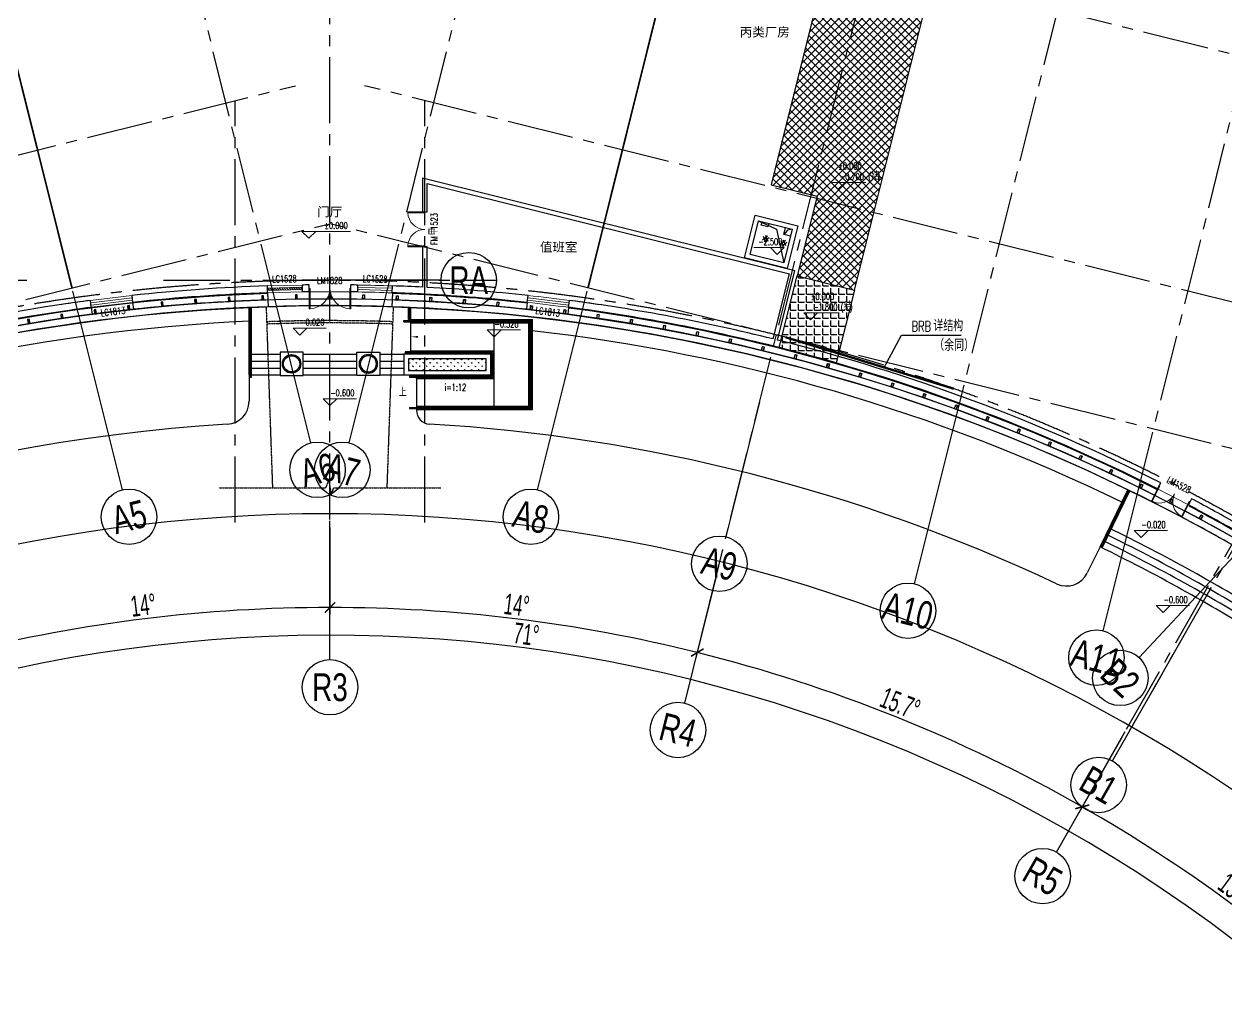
# Model space of a CAD drawing. Extents: x 138868 to 1251000, y -188972 to 132579.
# Drawn here: x 195574 to 247541, y 31586 to 73760 of the extents above; entities that cross this region are included whole.
import ezdxf
from ezdxf.enums import TextEntityAlignment as Align

# ---------------------------------------------------------------- set-up
doc = ezdxf.new("R2010")
doc.units = 0
for name, pattern in [('CENTER2', [28.575, 19.05, -3.175, 3.175, -3.175]), ('DASH', [0.35, 0.25, -0.1]), ('DASHDOT', [1, 0.5, -0.25, 0, -0.25])]:
    doc.linetypes.add(name, pattern=pattern)
doc.layers.get('0').update_dxf_attribs({"color": 8})
doc.layers.get('Defpoints').update_dxf_attribs({"color": 8})
for name, color, linetype in [('#幕墙线-平面', 8, 'Continuous'), ('#标注', 8, 'Continuous'), ('#轴线', 8, 'CENTER2'), ('A-FLOR', 8, 'Continuous'), ('A-FLOR-GRND', 8, 'Continuous'), ('A-FLOR-OVHD', 8, 'DASH'), ('A-FLOR-RAIL', 8, 'Continuous'), ('A-ROAD', 8, 'Continuous'), ('A-SEC-STEEL', 8, 'Continuous'), ('A-THERMAL', 8, 'Continuous'), ('CURTWALL', 8, 'Continuous'), ('DIM_LEAD', 8, 'Continuous'), ('DIM_SYMB', 8, 'Continuous'), ('E-EQPM-DIMS', 8, 'Continuous'), ('E-电缆排管', 8, 'Continuous'), ('EQUIP-箱柜', 8, 'Continuous'), ('PUB_HATCH', 8, 'Continuous'), ('STAIR', 8, 'Continuous'), ('WINDOW_TEXT', 8, 'Continuous'), ('建-填充', 8, 'Continuous'), ('数据中心轮廓线', 8, 'Continuous')]:
    doc.layers.add(name, color=color, linetype=linetype)
for name, color, linetype, lineweight in [('A-WALL', 8, 'Continuous', 50), ('DIM_ELEV', 8, 'Continuous', 5), ('DOOR_FIRE', 8, 'Continuous', 13), ('DOOR_FIRE_TEXT', 8, 'Continuous', 9), ('DOTE', 8, 'DASHDOT', 5), ('PUB_TEXT', 8, 'Continuous', 5), ('WALL', 8, 'Continuous', 30), ('WINDOW', 8, 'Continuous', 13), ('阻尼器布置', 8, 'Continuous', 9)]:
    doc.layers.add(name, color=color, linetype=linetype, lineweight=lineweight)
doc.styles.add('_TCH_DIM', font='SIMPLEX', dxfattribs={"bigfont": 'GBCBIG'})
doc.styles.add('_TCH_WINDOW', font='SIMPLEX', dxfattribs={"height": 3.5, "bigfont": 'GBCBIG'})
doc.styles.add('JHZX', font='jrs.shx', dxfattribs={"width": 0.6, "bigfont": 'jhz.shx'})
doc.styles.get("Standard").update_dxf_attribs({"font": 'arial.ttf'})
doc.dimstyles.new('JZBZ-300', dxfattribs={"dimscale": 300, "dimtxt": 3, "dimasz": 1.5, "dimexe": 1, "dimexo": 1, "dimgap": 0.5, "dimtad": 1, "dimdec": 0, "dimdsep": 46, "dimtxsty": 'JHZX', "dimblk1": 'ARCHTICK', "dimblk2": 'ARCHTICK', "dimsah": 1, "dimcen": 0, "dimclrd": 1, "dimclre": 1, "dimclrt": 2, "dimadec": 1, "dimazin": 2, "dimtfac": 1, "dimtdec": 0, "dimtix": 1, "dimtmove": 0, "dimatfit": 3, "dimfxl": 1, "dimtolj": 1, "dimlwd": -1, "dimlwe": -1, "dimarcsym": 1})

# ---------------------------------------------------------------- blocks, each defined once
blk = doc.blocks.new('lz-1')
at = {"layer": 'A-SEC-STEEL', "ltscale": 0.5}
for radius in [400, 350]:
    blk.add_circle((0, 0), radius, dxfattribs=at)
blk = doc.blocks.new('E-DK')
at = {"layer": 'E-EQPM-DIMS', "ltscale": 100}
blk.add_lwpolyline([(132905, 58716), (132905, 58866), (133205, 58866), (133205, 58716)], dxfattribs=at)
at = {"layer": 'E-电缆排管'}
for p, q in [((131666, 60416), (133566, 60416)), ((131666, 58516), (131666, 60416)), ((133566, 60416), (133566, 58516)), ((131866, 58716), (131866, 60216)), ((131866, 60216), (133366, 60216)), ((132518, 58875), (131866, 60216)), ((133366, 60216), (133366, 58716)), ((131949, 59479), (132117, 59257)), ((131953, 59320), (132121, 59542)), ((132028, 59539), (132197, 59318)), ((132032, 59260), (132201, 59482)), ((132737, 59479), (132906, 59257)), ((132741, 59320), (132910, 59542)), ((132817, 59539), (132985, 59318)), ((132821, 59260), (132989, 59482)), ((133366, 58716), (132518, 58875)), ((133566, 58516), (131666, 58516)), ((133366, 58716), (131866, 58716))]:
    blk.add_line(p, q, dxfattribs=at)
at = {"layer": 'EQUIP-箱柜'}
blk.add_lwpolyline([(132166, 59016), (132166, 58716), (131866, 58716), (131866, 59016)], close=True, dxfattribs=at)
blk.add_lwpolyline([(131866, 58716), (132047, 58799), (132166, 59016)], dxfattribs=at)
blk = doc.blocks.new('$DorLib2D$00000002')
for p, q in [((-0.5, 0), (-0.5, 0.4875)), ((-0.475, 0.4875), (-0.5, 0.4875)), ((-0.475, 0), (-0.475, 0.4875)), ((0.475, 0), (0.475, 0.4875)), ((0.475, 0.4875), (0.5, 0.4875)), ((0.5, 0), (0.5, 0.4875)), ((-0.5, 0), (-0.475, 0)), ((0.5, 0), (0.475, 0))]:
    blk.add_line(p, q)
for centre, start, end in [((-0.4875, 0), 0, 88.53072), ((0.4875, 0), 91.46928, 180)]:
    blk.add_arc(centre, 0.4875, start, end)
blk = doc.blocks.new('$WINLIB2D$00000039')
for points in [[(-0.5, 0.5), (-0.5, -0.5)], [(0.5, 0.5), (-0.5, 0.5)], [(0.5, -0.5), (0.5, 0.5)], [(-0.5, 0.167), (0.5, 0.167)], [(-0.452, -0.167), (-0.5, 0.084)], [(-0.384, -0.167), (-0.448, 0.167)], [(-0.316, -0.167), (-0.38, 0.167)], [(-0.248, -0.167), (-0.312, 0.167)], [(-0.18, -0.167), (-0.244, 0.167)], [(-0.112, -0.167), (-0.176, 0.167)], [(-0.044, -0.167), (-0.108, 0.167)], [(0.024, -0.167), (-0.04, 0.167)], [(0.092, -0.167), (0.028, 0.167)], [(0.16, -0.167), (0.096, 0.167)], [(0.228, -0.167), (0.164, 0.167)], [(0.296, -0.167), (0.232, 0.167)], [(0.364, -0.167), (0.3, 0.167)], [(0.432, -0.167), (0.368, 0.167)], [(0.5, -0.167), (0.436, 0.167)], [(-0.5, -0.167), (0.5, -0.167)], [(0.5, -0.5), (-0.5, -0.5)]]:
    blk.add_lwpolyline(points)
blk = doc.blocks.new('$WINLIB2D$00000001')
for points in [[(-0.5, 0.5), (-0.5, -0.5)], [(-0.5, 0.5), (0.5, 0.5)], [(0.5, -0.5), (0.5, 0.5)], [(0.5, 0.167), (-0.5, 0.167)], [(0.5, -0.167), (-0.5, -0.167)], [(-0.5, -0.5), (0.5, -0.5)]]:
    blk.add_lwpolyline(points)
blk = doc.blocks.new('A$Cd70d14ae')
at = {"layer": '建-填充'}
h = blk.add_hatch(dxfattribs=at)
h.set_pattern_fill('ANSI37', color=256, scale=150)
h.set_pattern_definition([(45, (-1181910.99, -339208.73), (-168.3798, 168.3798), []), (135, (-1181910.99, -339208.73), (-168.3798, -168.3798), [])])
h.paths.add_polyline_path([(23455, -31861), (21466, -31365), (19071, -40971), (21060, -41467), (20201, -44911), (22675, -45528), (25929, -32478), (23455, -31861), (23212, -31800)])
h = blk.add_hatch(dxfattribs=at)
h.set_pattern_fill('ANGLE', color=256, scale=100)
h.set_pattern_definition([(0, (-1181911, -339208.73), (0, 349.25), [254, -95.25]), (90, (-1181911, -339208.73), (-349.25, 2e-14), [254, -95.25])])
edge = h.paths.add_edge_path()
edge.add_line((20201, -44911), (22675, -45528))
edge.add_line((22675, -45528), (21889, -48681))
edge.add_arc((0, -124900), 79300, 73.97653, 75.81937)
edge.add_line((19427, -48016), (20201, -44911))
h = blk.add_hatch(dxfattribs=at)
h.set_pattern_fill('人工草地', color=256, scale=50)
h.set_pattern_definition([(225, (-1181881.03, -339098.83), (149.76, -149.76), [31.768892, -180.023715]), (315, (-1181881.03, -339098.83), (149.76, 149.76), [31.768892, -180.023715])])
h.paths.add_polyline_path([(3400, -49000), (6750, -49000), (6750, -48500), (3400, -48500)])
at = {"layer": 'A-FLOR'}
blk.add_lwpolyline([(23455, -31861), (21466, -31365), (19071, -40971), (21060, -41467), (20201, -44911), (22675, -45528), (25929, -32478), (23455, -31861), (23212, -31800)], close=True, dxfattribs=at)
blk.add_lwpolyline([(20201, -44911), (22675, -45528), (21889, -48681, 0.008041), (19427, -48016), (20201, -44911)], format="xyb", close=True, dxfattribs=at)
at = {"layer": 'A-FLOR-GRND', "ltscale": 5}
for points in [[(-3500, -46878, 0.090134), (-30729, -53099, -0.389733), (-41706, -49231), (-49475, -34621)], [(34237, -54704, 0.085587), (8750, -47292)]]:
    blk.add_lwpolyline(points, format="xyb", dxfattribs=at)
at = {"layer": 'A-FLOR-OVHD'}
for p, q in [((-2473, -54075), (-2747, -46248)), ((2473, -54075), (2747, -46248))]:
    blk.add_line(p, q, dxfattribs=at)
blk.add_lwpolyline([(-4799, -54075), (-170, -54075), (-56, -53760), (56, -54390), (167, -54075), (4796, -54075)], dxfattribs=at)
for radius in [78050, 77950]:
    blk.add_arc((0, -124900), radius, 88, 92, dxfattribs=at)
at = {"layer": 'A-FLOR-RAIL'}
for p, q in [((-3450, -49300), (-3450, -46276)), ((-3400, -49300), (-3400, -46273)), ((3400, -46800), (3400, -46273)), ((3450, -46800), (3450, -46276)), ((3200, -46850), (8700, -46850)), ((3200, -46900), (3200, -46850)), ((3200, -46900), (8650, -46900)), ((3400, -46800), (3450, -46800)), ((8650, -50600), (8650, -46900)), ((8700, -50650), (8700, -46850)), ((-3450, -49300), (-3400, -49300)), ((3440, -49250), (3440, -49300)), ((3440, -50600), (8650, -50600)), ((3440, -50600), (3440, -50650)), ((3440, -50650), (8700, -50650)), ((33339, -56659), (34545, -54187)), ((33384, -56680), (34590, -54209))]:
    blk.add_line(p, q, dxfattribs=at)
for points in [[(3440, -49300), (7050, -49300), (7050, -48200), (3250, -48200), (3250, -48250)], [(3440, -49250), (7000, -49250), (7000, -48250), (3250, -48250)]]:
    blk.add_lwpolyline(points, dxfattribs=at)
at = {"layer": 'A-ROAD'}
for p, q in [((-3500, -49200), (-3500, -50336)), ((3740, -50700), (3740, -50727)), ((33294, -56637), (32743, -57766))]:
    blk.add_line(p, q, dxfattribs=at)
for centre, radius, start, end in [((-4500, -50336), 1000, 273.4536, 0), ((4340, -50727), 600, 180, 266.6513), ((0, -124900), 73700, 93.45364, 152.54902), ((0, -124900), 73700, 64.76704, 86.65134), ((0, -124900), 69700, 29.1728, 150.8272), ((31845, -57328), 1000, 244.767, 334)]:
    blk.add_arc(centre, radius, start, end, dxfattribs=at)
at = {"layer": 'A-THERMAL', "ltscale": 5}
for points in [[(-2695, -45676, 0.092862), (-31190, -52024, -0.389733), (-40673, -48681), (-55406, -20973, -0.396727), (-52722, -11146)], [(8526, -46090, 0.01844), (2695, -45676)], [(35810, -54180, 0.084768), (10312, -46304, 0.084701)], [(40314, -56647, 0.011453), (37147, -54872, 0.011453)]]:
    blk.add_lwpolyline(points, format="xyb", dxfattribs=at)
at = {"layer": 'A-THERMAL'}
for radius, start, end in [(79600, 97.47447, 98.37261), (79600, 81.52968, 82.45639), (79300, 97.56822, 98.06816)]:
    blk.add_arc((0, -124900), radius, start, end, dxfattribs=at)
at = {"layer": 'A-WALL', "const_width": 75}
for points in [[(-11155, -45438), (-21900, -2340)], [(11155, -45438), (21900, -2340)]]:
    blk.add_lwpolyline(points, dxfattribs=at)
at = {"layer": 'CURTWALL'}
for p, q in [((-2696, -45646), (-2686, -45946)), ((2696, -45646), (2686, -45946)), ((-8532, -46060), (-8500, -46359)), ((8529, -46060), (8496, -46358)), ((-10319, -46274), (-10280, -46572)), ((10316, -46274), (10278, -46571))]:
    blk.add_line(p, q, dxfattribs=at)
for points in [[(-10280, -46572, 0.068581), (-31083, -52272, -0.389733), (-40912, -48808), (-55645, -21100, -0.432463), (-52033, -10475, -0.000619), (-51750, -10347), (-51491, -11385)], [(-2686, -45946, 0.018449), (-8500, -46359, 0.018449)], [(8496, -46358, 0.018439), (2686, -45946)], [(35688, -54421, 0.084767), (10278, -46571, 0.084767)], [(40177, -56879, 0.011453), (37020, -55111)]]:
    blk.add_lwpolyline(points, format="xyb", dxfattribs=at)
for radius, start, end in [(78700, 88.05142, 91.94858), (79000, 96.17636, 97.47692), (79000, 82.52468, 83.82606), (78700, 62.05397, 63.14603)]:
    blk.add_arc((0, -124900), radius, start, end, dxfattribs=at)
at = {"layer": 'DIM_ELEV'}
for p, q in [((21971, -41167), (21671, -40867)), ((21671, -40867), (23173, -40867)), ((21971, -41167), (22271, -40867)), ((-913, -43288), (-1213, -42988)), ((-1213, -42988), (887, -42988)), ((-913, -43288), (-613, -42988)), ((19641, -43692), (18325, -43692)), ((19341, -43992), (19041, -43692)), ((19341, -43992), (19641, -43692)), ((20781, -46809), (20481, -46509)), ((20481, -46509), (21982, -46509)), ((20781, -46809), (21081, -46509)), ((-1299, -47471), (-1599, -47171)), ((-1599, -47171), (-158, -47171)), ((-1299, -47471), (-999, -47171)), ((7100, -47550), (6800, -47250)), ((6800, -47250), (8241, -47250)), ((7100, -47550), (7400, -47250)), ((0, -50527), (-300, -50227)), ((-300, -50227), (1141, -50227)), ((0, -50527), (300, -50227)), ((35074, -56232), (34774, -55932)), ((34774, -55932), (36215, -55932)), ((35074, -56232), (35374, -55932)), ((36028, -59478), (35728, -59178)), ((35728, -59178), (37169, -59178)), ((36028, -59478), (36328, -59178))]:
    blk.add_line(p, q, dxfattribs=at)
at = {"layer": 'DIM_LEAD'}
for p, q in [((-17395, -45093), (-13104, -45093)), ((23956, -48871), (24705, -47474)), ((24705, -47474), (27289, -47474))]:
    blk.add_line(p, q, dxfattribs=at)
at = {"layer": 'DIM_LEAD', "const_width": 60}
blk.add_lwpolyline([(23942, -48898, 1), (23970, -48845, 1)], format="xyb", close=True, dxfattribs=at)
at = {"layer": 'DIM_SYMB'}
blk.add_lwpolyline([(3294, -49950, 0, 0, 0), (7750, -49950, 0, 0, 0), (7750, -47550, 0, 0, 0), (3500, -47550, 0, 80, 0), (3800, -47550, 0, 0, 0)], format="xyseb", dxfattribs=at)
at = {"layer": 'DOTE'}
blk.add_arc((0, -124900), 127950, 43.11527, 122.86793, dxfattribs=at)
at = {"layer": 'STAIR'}
for p, q in [((-3500, -49200), (-3500, -46278)), ((3500, -48150), (3500, -46278)), ((3500, -46800), (8750, -46800)), ((3500, -46950), (8600, -46950)), ((7100, -50550), (7100, -46950)), ((8600, -50550), (8600, -46950)), ((8750, -50700), (8750, -46800)), ((-3500, -48300), (-2160, -48300)), ((-1160, -48300), (1160, -48300)), ((2160, -48300), (3200, -48300)), ((3500, -48150), (7100, -48150)), ((3500, -48150), (3500, -48300)), ((-3500, -48600), (-2160, -48600)), ((-1160, -48600), (1160, -48600)), ((2160, -48600), (3200, -48600)), ((-3500, -48900), (-2160, -48900)), ((-3500, -49200), (-2160, -49200)), ((-1160, -48900), (1160, -48900)), ((-1160, -49200), (1160, -49200)), ((2160, -48900), (3200, -48900)), ((2160, -49200), (3200, -49200)), ((3740, -49350), (3740, -49200)), ((3740, -49350), (7100, -49350)), ((3740, -49350), (3740, -50550)), ((3740, -50550), (8600, -50550)), ((3740, -50550), (3740, -50700)), ((3740, -50700), (8750, -50700)), ((33294, -56637), (34500, -54165))]:
    blk.add_line(p, q, dxfattribs=at)
for points in [[(-2160, -49218), (-1160, -49218), (-1160, -48218), (-2160, -48218)], [(2160, -49218), (1160, -49218), (1160, -48218), (2160, -48218)], [(3200, -49200), (6950, -49200), (6950, -48300), (3200, -48300)], [(3400, -49000), (6750, -49000), (6750, -48500), (3400, -48500)]]:
    blk.add_lwpolyline(points, close=True, dxfattribs=at)
for radius in [76550, 76850, 75950, 76250]:
    blk.add_arc((0, -124900), radius, 58, 64, dxfattribs=at)
at = {"layer": 'WALL'}
for p, q in [((4000, -40666), (20104, -44681)), ((4000, -40666), (4000, -42150)), ((4200, -40922), (19862, -44826)), ((4200, -42150), (4200, -40922)), ((4000, -42150), (4200, -42150)), ((4200, -43650), (4000, -43650)), ((4000, -43650), (4000, -45401)), ((4200, -45411), (4200, -43650)), ((19354, -47689), (20104, -44681)), ((19160, -47640), (19862, -44826)), ((-2696, -45646), (-2704, -45346)), ((-1204, -45309), (-1197, -45609)), ((-899, -45605), (-902, -45305)), ((899, -45605), (902, -45305)), ((1198, -45609), (1202, -45309)), ((2695, -45646), (2706, -45346)), ((-10319, -46274), (-10355, -45976)), ((-8567, -45762), (-8532, -46060)), ((8529, -46060), (8562, -45762)), ((10316, -46274), (10355, -45976)), ((35783, -54132), (35921, -53866)), ((37253, -54555), (37115, -54822))]:
    blk.add_line(p, q, dxfattribs=at)
for radius, start, end in [(79600, 91.94654, 96.17881), (79300, 91.94858, 96.17636), (79600, 90.64946, 90.86683), (79300, 90.64946, 90.86478), (79300, 89.13453, 89.35054), (79600, 89.13453, 89.35054), (79300, 87.04009, 88.0521), (79600, 87.1196, 88.0521), (79300, 83.82551, 87.04009), (79600, 83.82551, 86.97545), (79600, 97.47447, 113.17007), (79600, 76.07198, 82.52523), (79300, 97.47692, 113.17007), (79300, 76, 82.52523), (79600, 63.17481, 75.92802), (79300, 63.17685, 76), (79600, 60.44396, 62.0951), (79300, 60.3, 62.09305)]:
    blk.add_arc((0, -124900), radius, start, end, dxfattribs=at)
at = {"layer": 'WINDOW'}
for p, q in [((2699, -45546), (1199, -45509)), ((2701, -45446), (1202, -45409)), ((10329, -46173), (8540, -45959)), ((10342, -46074), (8551, -45860))]:
    blk.add_line(p, q, dxfattribs=at)
for radius, start, end in [(79300, 89.35054, 90.65028), (79300, 88.05142, 89.13522), (79600, 88.05346, 89.13317), (79300, 82.52509, 83.82565), (79600, 82.5255, 83.82524), (79300, 62.09305, 63.17685)]:
    blk.add_arc((0, -124900), radius, start, end, dxfattribs=at)
at = {"layer": '数据中心轮廓线'}
for p, q in [((-2686, -45946), (-2676, -46246)), ((2686, -45946), (2676, -46246))]:
    blk.add_line(p, q, dxfattribs=at)
for points in [[(-2676, -46246, 0.092862), (-30965, -52548, -0.389733), (-41177, -48949), (-49602, -33103)], [(35550, -54687, 0.1091), (2676, -46246)], [(40022, -57136, 0.011435), (36882, -55377)]]:
    blk.add_lwpolyline(points, format="xyb", dxfattribs=at)
at = {"layer": '阻尼器布置', "ltscale": 0.5, "const_width": 100}
blk.add_lwpolyline([(19699, -47569), (26974, -49795)], dxfattribs=at)
at = {"layer": 'A-SEC-STEEL', "ltscale": 0.5}
blk.add_blockref('lz-1', (-1660, -48718), dxfattribs=at)
at = {"layer": 'A-SEC-STEEL', "ltscale": 0.5, "xscale": -1}
blk.add_blockref('lz-1', (1660, -48718), dxfattribs=at)
at = {"layer": 'DOOR_FIRE', "xscale": -1500, "yscale": 1500, "zscale": 200, "rotation": 90}
blk.add_blockref('$DorLib2D$00000002', (4100, -42900), dxfattribs=at)
at = {"layer": 'PUB_HATCH', "rotation": 165.9999997567502}
blk.add_blockref('E-DK', (162135, -17828), dxfattribs=at)
at = {"layer": 'WINDOW'}
ref = blk.add_blockref('$WINLIB2D$00000039', (-1950, -45477), dxfattribs=dict(at, xscale=1499.999999999999, yscale=300, zscale=1499.999999999999, rotation=181.4066818405983))
ref.add_attrib('A', 'LC1528', (-2499, -45207), dxfattribs={"layer": 'WINDOW_TEXT', "height": 297.5, "rotation": 1.4067, "style": '_TCH_WINDOW', "width": 0.705882})
ref = blk.add_blockref('$DorLib2D$00000002', (0, -45455), dxfattribs=dict(at, xscale=-1800, yscale=1800, zscale=-1800, rotation=179.9999999996525))
ref.add_attrib('A', 'LM1828', (-555, -45264), dxfattribs={"layer": 'WINDOW_TEXT', "height": 297.5, "rotation": 360, "style": '_TCH_WINDOW', "width": 0.705882})
ref = blk.add_blockref('$WINLIB2D$00000001', (-9443, -46018), dxfattribs=dict(at, xscale=1800, yscale=300.0000000000001, zscale=-1800, rotation=6.826642008047039))
ref.add_attrib('A', 'LC1813', (-9889, -46671), dxfattribs={"layer": 'WINDOW_TEXT', "height": 297.5, "rotation": 6.8266, "style": '_TCH_WINDOW', "width": 0.705882})
ref = blk.add_blockref('$DorLib2D$00000002', (36518, -54344), dxfattribs=dict(at, xscale=1500, yscale=1500, zscale=1500, rotation=152.6349511825045))
ref.add_attrib('A', 'LM1528', (36156, -53836), dxfattribs={"layer": 'WINDOW_TEXT', "height": 297.5, "rotation": 332.635, "style": '_TCH_WINDOW', "width": 0.705882})
at = {"layer": 'DIM_SYMB', "style": '_TCH_DIM', "width": 0.705882}
blk.add_text('i=1:12', height=297.5, dxfattribs=at).set_placement((4953, -49883))
at = {"layer": 'DOOR_FIRE_TEXT', "style": '_TCH_WINDOW', "width": 0.705882}
for s, p in [('1523', (4655, -42917)), ('FM', (4655, -43583))]:
    blk.add_text(s, height=297.5, rotation=90, dxfattribs=at).set_placement(p)
at = {"layer": 'DOOR_FIRE_TEXT', "style": '_TCH_WINDOW'}
blk.add_text('甲', height=338, rotation=90, dxfattribs=at).set_placement((4655, -43163))
at = {"layer": 'PUB_TEXT'}
for s, p in [('丙类厂房', (17718, -34563)), ('门厅', (-552, -42338)), ('值班室', (9077, -43861))]:
    blk.add_text(s, height=396.5, dxfattribs=at).set_placement(p)
at = {"layer": 'PUB_TEXT', "style": '_TCH_DIM', "width": 0.705882}
for s, height, p in [('%%P0.000', 297.5, (21983, -40307)), ('-0.700', 297.5, (22043, -40762)), ('(', 298, (23273, -40762)), (')', 298, (23659, -40762)), ('%%P0.000', 297.5, (-243, -42883)), ('-2.500', 297.5, (18515, -43587)), ('%%P0.000', 297.5, (20792, -45949)), ('-1.800', 297.5, (20892, -46404)), ('(', 298, (22082, -46404)), (')', 298, (22468, -46404)), ('-0.020', 297.5, (-1288, -47066)), ('-0.320', 297.5, (7111, -47145)), ('BRB', 446.2, (25142, -47317)), ('-0.600', 297.5, (11, -50122)), ('-0.020', 297.5, (35085, -55827)), ('-0.600', 297.5, (36039, -59073))]:
    blk.add_text(s, height=height, dxfattribs=at).set_placement(p)
at = {"layer": 'PUB_TEXT', "style": '_TCH_DIM'}
for s, height, p in [('结', 338, (23413, -40762)), ('结', 338, (22222, -46404)), ('详结构', 506.4, (26087, -47317)), ('（余同）', 506.4, (26123, -48157)), ('上', 338, (2980, -50125))]:
    blk.add_text(s, height=height, dxfattribs=at).set_placement(p)
at = {"layer": 'WINDOW_TEXT', "style": '_TCH_WINDOW', "width": 0.705882}
for s, rotation, p in [('LC1528', 358.5933, (1419, -45180)), ('LC1813', 353.16, (8875, -46550))]:
    blk.add_text(s, height=297.5, rotation=rotation, dxfattribs=at).set_placement(p)
blk = doc.blocks.new('*U3166')
blk.add_line((0, -20), (0, 0))
blk.add_circle((0, -24), 4)
at = {"style": 'JHZX', "width": 0.75}
blk.add_attdef('AXES', text='', height=4, dxfattribs=at).set_placement((0, -24), align=Align.MIDDLE_CENTER)
blk = doc.blocks.new('*U3167')
blk.add_line((20, 0), (0, 0))
blk.add_circle((24, 0), 4)
at = {"style": 'JHZX', "width": 0.75}
blk.add_attdef('AXES', text='', height=4, dxfattribs=at).set_placement((24, 0), align=Align.MIDDLE_CENTER)
blk = doc.blocks.new('_ARCHTICK')
at = {"color": 0, "linetype": 'ByBlock', "const_width": 0.15}
blk.add_lwpolyline([(-0.5, -0.5), (0.5, 0.5)], dxfattribs=at)
blk = doc.blocks.new('*D3274')
at = {"layer": '#标注', "ltscale": 300, "transparency": 16777216}
for p, q in [((176365, 43883), (178689, 39512)), ((255922, 33409), (252546, 29789))]:
    blk.add_line(p, q, dxfattribs=at)
blk.add_arc((208802, -17122), 64442, 47, 118, dxfattribs=at)
at = {"layer": 'Defpoints', "color": 0, "ltscale": 300, "transparency": 16777216}
for p in [(176225, 44147), (230136, 43686), (256127, 33628), (208802, -17122)]:
    blk.add_point(p, dxfattribs=at)
at = {"layer": '#标注', "ltscale": 300, "transparency": 16777216, "xscale": 450, "yscale": 450, "zscale": 450}
for p, rotation in [((178549, 39777), 207.9999999999994), ((252751, 30008), 316.9999999936651)]:
    blk.add_blockref('_ARCHTICK', p, dxfattribs=dict(at, rotation=rotation))
at = {"layer": '#标注', "ltscale": 300, "transparency": 16777216, "insert": (217292, 47363), "char_height": 900, "attachment_point": 5, "rotation": 352.5, "style": 'JHZX'}
blk.add_mtext('\\A1;71°', dxfattribs=at)
blk = doc.blocks.new('*D3275')
at = {"layer": '#标注', "ltscale": 300, "transparency": 16777216}
for p, q in [((243034, 42893), (241176, 39636)), ((255922, 33409), (253365, 30666))]:
    blk.add_line(p, q, dxfattribs=at)
blk.add_arc((208802, -17122), 65642, 47, 60.3, dxfattribs=at)
at = {"layer": 'Defpoints', "color": 0, "ltscale": 300, "transparency": 16777216}
for p in [(243183, 43154), (249725, 34202), (256127, 33628), (208802, -17122)]:
    blk.add_point(p, dxfattribs=at)
at = {"layer": '#标注', "ltscale": 300, "transparency": 16777216, "xscale": 450, "yscale": 450, "zscale": 450}
for p, rotation in [((241325, 39897), 150.2999999171136), ((253569, 30886), 316.999999993665)]:
    blk.add_blockref('_ARCHTICK', p, dxfattribs=dict(at, rotation=rotation))
at = {"layer": '#标注', "ltscale": 300, "transparency": 16777216, "insert": (248064, 36230), "char_height": 900, "attachment_point": 5, "rotation": 323.65, "style": 'JHZX'}
blk.add_mtext('\\A1;13.3°', dxfattribs=at)
blk = doc.blocks.new('*D3276')
at = {"layer": '#标注', "ltscale": 300, "transparency": 16777216}
for p, q in [((225517, 49918), (224610, 46279)), ((243034, 42893), (241176, 39636))]:
    blk.add_line(p, q, dxfattribs=at)
blk.add_arc((208802, -17122), 65642, 60.3, 76, dxfattribs=at)
at = {"layer": 'Defpoints', "color": 0, "ltscale": 300, "transparency": 16777216}
for p in [(225589, 50209), (243183, 43154), (235988, 42625), (208802, -17122)]:
    blk.add_point(p, dxfattribs=at)
at = {"layer": '#标注', "ltscale": 300, "transparency": 16777216, "xscale": 450, "yscale": 450, "zscale": 450}
for p, rotation in [((224682, 46570), 165.9999999999991), ((241325, 39897), 330.2999999171137)]:
    blk.add_blockref('_ARCHTICK', p, dxfattribs=dict(at, rotation=rotation))
at = {"layer": '#标注', "ltscale": 300, "transparency": 16777216, "insert": (233456, 44361), "char_height": 900, "attachment_point": 5, "rotation": 338.15, "style": 'JHZX'}
blk.add_mtext('\\A1;15.7°', dxfattribs=at)
blk = doc.blocks.new('*D3277')
at = {"layer": '#标注', "ltscale": 300, "transparency": 16777216}
for p, q in [((208802, 51970), (208802, 48220)), ((225517, 49918), (224610, 46279))]:
    blk.add_line(p, q, dxfattribs=at)
blk.add_arc((208802, -17122), 65642, 76, 90, dxfattribs=at)
at = {"layer": 'Defpoints', "color": 0, "ltscale": 300, "transparency": 16777216}
for p in [(208802, 52270), (225589, 50209), (219448, 47651), (208802, -17122)]:
    blk.add_point(p, dxfattribs=at)
at = {"layer": '#标注', "ltscale": 300, "transparency": 16777216, "xscale": 450, "yscale": 450, "zscale": 450}
for p, rotation in [((208802, 48520), 179.9999999999996), ((224682, 46570), 345.999999999999)]:
    blk.add_blockref('_ARCHTICK', p, dxfattribs=dict(at, rotation=rotation))
at = {"layer": '#标注', "ltscale": 300, "transparency": 16777216, "insert": (216875, 48626), "char_height": 900, "attachment_point": 5, "rotation": 353, "style": 'JHZX'}
blk.add_mtext('\\A1;14°', dxfattribs=at)
blk = doc.blocks.new('*D3278')
at = {"layer": '#标注', "ltscale": 300, "transparency": 16777216}
for p, q in [((208802, 51970), (208802, 48220)), ((192087, 49918), (192994, 46279))]:
    blk.add_line(p, q, dxfattribs=at)
blk.add_arc((208802, -17122), 65642, 90, 104, dxfattribs=at)
at = {"layer": 'Defpoints', "color": 0, "ltscale": 300, "transparency": 16777216}
for p in [(208802, 52270), (192015, 50209), (203461, 48302), (208802, -17122)]:
    blk.add_point(p, dxfattribs=at)
at = {"layer": '#标注', "ltscale": 300, "transparency": 16777216, "xscale": 450, "yscale": 450, "zscale": 450}
for p, rotation in [((208802, 48520), 359.9999999999997), ((192922, 46570), 194.0000000000007)]:
    blk.add_blockref('_ARCHTICK', p, dxfattribs=dict(at, rotation=rotation))
at = {"layer": '#标注', "ltscale": 300, "transparency": 16777216, "insert": (200729, 48626), "char_height": 900, "attachment_point": 5, "rotation": 7, "style": 'JHZX'}
blk.add_mtext('\\A1;14°', dxfattribs=at)
blk = doc.blocks.new('*D3279')
at = {"layer": '#标注', "ltscale": 300, "transparency": 16777216}
for p, q in [((192087, 49918), (192994, 46279)), ((176365, 43883), (178126, 40572))]:
    blk.add_line(p, q, dxfattribs=at)
blk.add_arc((208802, -17122), 65642, 104, 118, dxfattribs=at)
at = {"layer": 'Defpoints', "color": 0, "ltscale": 300, "transparency": 16777216}
for p in [(192015, 50209), (187793, 45067), (176225, 44147), (208802, -17122)]:
    blk.add_point(p, dxfattribs=at)
at = {"layer": '#标注', "ltscale": 300, "transparency": 16777216, "xscale": 450, "yscale": 450, "zscale": 450}
for p, rotation in [((192922, 46570), 14.00000000000072), ((177985, 40836), 207.9999999999995)]:
    blk.add_blockref('_ARCHTICK', p, dxfattribs=dict(at, rotation=rotation))
at = {"layer": '#标注', "ltscale": 300, "transparency": 16777216, "insert": (185063, 44720), "char_height": 900, "attachment_point": 5, "rotation": 21, "style": 'JHZX'}
blk.add_mtext('\\A1;14°', dxfattribs=at)
blk = doc.blocks.new('*D3280')
at = {"layer": '#标注', "ltscale": 300, "transparency": 16777216}
for p, q in [((146691, 99692), (145494, 101944)), ((299030, 79636), (300769, 81501))]:
    blk.add_line(p, q, dxfattribs=at)
blk.add_arc((208802, -17122), 134550, 47, 118, dxfattribs=at)
at = {"layer": 'Defpoints', "color": 0, "ltscale": 300, "transparency": 16777216}
for p in [(253347, 109841), (146832, 99427), (298826, 79417), (208802, -17122)]:
    blk.add_point(p, dxfattribs=at)
at = {"layer": '#标注', "ltscale": 300, "transparency": 16777216, "xscale": 450, "yscale": 450, "zscale": 450}
for p, rotation in [((145635, 101679), 207.9999999999996), ((300565, 81282), 316.9999999936651)]:
    blk.add_blockref('_ARCHTICK', p, dxfattribs=dict(at, rotation=rotation))
at = {"layer": '#标注', "ltscale": 300, "transparency": 16777216, "insert": (226443, 116872), "char_height": 900, "attachment_point": 5, "rotation": 352.5, "style": 'JHZX'}
blk.add_mtext('\\A1;71°', dxfattribs=at)
blk = doc.blocks.new('*D3281')
at = {"layer": '#标注', "ltscale": 300, "transparency": 16777216}
for p, q in [((274351, 97798), (275020, 98971)), ((299030, 79636), (299951, 80624))]:
    blk.add_line(p, q, dxfattribs=at)
blk.add_arc((208802, -17122), 133350, 47, 60.3, dxfattribs=at)
at = {"layer": 'Defpoints', "color": 0, "ltscale": 300, "transparency": 16777216}
for p in [(274203, 97538), (291936, 87143), (298826, 79417), (208802, -17122)]:
    blk.add_point(p, dxfattribs=at)
at = {"layer": '#标注', "ltscale": 300, "transparency": 16777216, "xscale": 450, "yscale": 450, "zscale": 450}
for p, rotation in [((274871, 98710), 150.2999999171138), ((299746, 80404), 316.9999999936651)]:
    blk.add_blockref('_ARCHTICK', p, dxfattribs=dict(at, rotation=rotation))
at = {"layer": '#标注', "ltscale": 300, "transparency": 16777216, "insert": (288196, 90763), "char_height": 900, "attachment_point": 5, "rotation": 323.65, "style": 'JHZX'}
blk.add_mtext('\\A1;13.3°', dxfattribs=at)
blk = doc.blocks.new('*D3282')
at = {"layer": '#标注', "ltscale": 300, "transparency": 16777216}
for p, q in [((240808, 111249), (241135, 112558)), ((274351, 97798), (275020, 98971))]:
    blk.add_line(p, q, dxfattribs=at)
blk.add_arc((208802, -17122), 133350, 60.3, 76, dxfattribs=at)
at = {"layer": 'Defpoints', "color": 0, "ltscale": 300, "transparency": 16777216}
for p in [(240736, 110957), (264031, 104254), (274203, 97538), (208802, -17122)]:
    blk.add_point(p, dxfattribs=at)
at = {"layer": '#标注', "ltscale": 300, "transparency": 16777216, "xscale": 450, "yscale": 450, "zscale": 450}
for p, rotation in [((241062, 112267), 165.9999999999991), ((274871, 98710), 330.2999999171137)]:
    blk.add_blockref('_ARCHTICK', p, dxfattribs=dict(at, rotation=rotation))
at = {"layer": '#标注', "ltscale": 300, "transparency": 16777216, "insert": (258655, 107206), "char_height": 900, "attachment_point": 5, "rotation": 338.15, "style": 'JHZX'}
blk.add_mtext('\\A1;15.7°', dxfattribs=at)
blk = doc.blocks.new('*D3283')
at = {"layer": '#标注', "ltscale": 300, "transparency": 16777216}
for p, q in [((208802, 115178), (208802, 116528)), ((240808, 111249), (241135, 112558))]:
    blk.add_line(p, q, dxfattribs=at)
blk.add_arc((208802, -17122), 133350, 76, 90, dxfattribs=at)
at = {"layer": 'Defpoints', "color": 0, "ltscale": 300, "transparency": 16777216}
for p in [(208802, 114878), (230428, 114463), (240736, 110957), (208802, -17122)]:
    blk.add_point(p, dxfattribs=at)
at = {"layer": '#标注', "ltscale": 300, "transparency": 16777216, "xscale": 450, "yscale": 450, "zscale": 450}
for p, rotation in [((208802, 116228), 179.9999999999996), ((241062, 112267), 345.999999999999)]:
    blk.add_blockref('_ARCHTICK', p, dxfattribs=dict(at, rotation=rotation))
at = {"layer": '#标注', "ltscale": 300, "transparency": 16777216, "insert": (225126, 115830), "char_height": 900, "attachment_point": 5, "rotation": 353, "style": 'JHZX'}
blk.add_mtext('\\A1;14°', dxfattribs=at)
blk = doc.blocks.new('*D3284')
at = {"layer": '#标注', "ltscale": 300, "transparency": 16777216}
for p, q in [((208802, 115178), (208802, 116528)), ((176796, 111249), (176469, 112558))]:
    blk.add_line(p, q, dxfattribs=at)
blk.add_arc((208802, -17122), 133350, 90, 104, dxfattribs=at)
at = {"layer": 'Defpoints', "color": 0, "ltscale": 300, "transparency": 16777216}
for p in [(197953, 115786), (208802, 114878), (176868, 110957), (208802, -17122)]:
    blk.add_point(p, dxfattribs=at)
at = {"layer": '#标注', "ltscale": 300, "transparency": 16777216, "xscale": 450, "yscale": 450, "zscale": 450}
for p, rotation in [((208802, 116228), 359.9999999999997), ((176542, 112267), 194.0000000000007)]:
    blk.add_blockref('_ARCHTICK', p, dxfattribs=dict(at, rotation=rotation))
at = {"layer": '#标注', "ltscale": 300, "transparency": 16777216, "insert": (192478, 115830), "char_height": 900, "attachment_point": 5, "rotation": 7, "style": 'JHZX'}
blk.add_mtext('\\A1;14°', dxfattribs=at)
blk = doc.blocks.new('*D3285')
at = {"layer": '#标注', "ltscale": 300, "transparency": 16777216}
for p, q in [((176796, 111249), (176469, 112558)), ((146691, 99692), (146057, 100884))]:
    blk.add_line(p, q, dxfattribs=at)
blk.add_arc((208802, -17122), 133350, 104, 118, dxfattribs=at)
at = {"layer": 'Defpoints', "color": 0, "ltscale": 300, "transparency": 16777216}
for p in [(176868, 110957), (166122, 109214), (146832, 99427), (208802, -17122)]:
    blk.add_point(p, dxfattribs=at)
at = {"layer": '#标注', "ltscale": 300, "transparency": 16777216, "xscale": 450, "yscale": 450, "zscale": 450}
for p, rotation in [((176542, 112267), 14.00000000000064), ((146198, 100619), 207.9999999999995)]:
    blk.add_blockref('_ARCHTICK', p, dxfattribs=dict(at, rotation=rotation))
at = {"layer": '#标注', "ltscale": 300, "transparency": 16777216, "insert": (160799, 107932), "char_height": 900, "attachment_point": 5, "rotation": 21, "style": 'JHZX'}
blk.add_mtext('\\A1;14°', dxfattribs=at)
blk = doc.blocks.new('LZ')
at = {"layer": '#幕墙线-平面', "ltscale": 250}
for points in [[(-33, 0, -0.414214), (-40, 7), (-40, 172, -0.414214), (-33, 180), (32, 180, -0.414214), (40, 172), (40, 7, -0.414214), (32, 0)], [(-33, 6, -0.414214), (-34, 7), (-34, 172, -0.414214), (-33, 174), (32, 174, -0.414214), (34, 172), (34, 7, -0.414214), (32, 6)]]:
    blk.add_lwpolyline(points, format="xyb", close=True, dxfattribs=at)

msp = doc.modelspace()

# ---------------------------------------------------------------- linework, layer by layer
at = {"layer": '#幕墙线-平面', "ltscale": 500}
msp.add_lwpolyline([(156928.4, 97704.9, 0.0006187), (156644.4, 97576.2, 0.4324632), (152892.4, 86538), (167625.3, 58829.5, 0.3897333), (177836.5, 55230.5, -0.2739153), (257366.8, 44807, 0.3894), (268154.3, 45646.2), (289558.2, 68599.1, 0.4327153), (288785.7, 80236.5, 0.0656468), (260815, 97641.9, 0.0656468)], format="xyb", dxfattribs=at)
at = {"layer": '#幕墙线-平面'}
msp.add_lwpolyline([(157051.9, 97431.5, 0.0006187), (156768.6, 97303.1, 0.4324632), (153157.3, 86678.9), (167890.2, 58970.3, 0.3897333), (177718.5, 55506.3, -0.2739153), (257551.9, 45043.1, 0.3894), (267934.9, 45850.8), (289338.8, 68803.7, 0.4327153), (288595.3, 80004.7)], format="xyb", dxfattribs=at)
at = {"layer": '#轴线', "ltscale": 150}
for p, q in [((208802, 52322.3), (208802, 114878.4)), ((206523.4, 61461.4), (194620.8, 109200)), ((211080.6, 61461.4), (222983.2, 109200)), ((198372.9, 59429.3), (186470.3, 107167.8)), ((219231.1, 59429.3), (231133.7, 107167.8)), ((225103, 48258), (239284.1, 105135.7)), ((235532.1, 55365), (247434.6, 103103.5)), ((243682.6, 53332.8), (255585.1, 101071.4)), ((243245.4, 43264.1), (274202.5, 97537.8)), ((243375.7, 43189.9), (274332.8, 97463.4)), ((263388.1, 68568.2), (212805.8, 81179.8)), ((156731.9, 58477.1), (207314.2, 71088.7)), ((260872.1, 58477.1), (210289.8, 71088.7)), ((204702, 52193.6), (204702, 70437.4)), ((212902, 52193.6), (212902, 70437.4)), ((158219.7, 52509.8), (208802, 65121.4)), ((259384.3, 52509.8), (208802, 65121.4)), ((201607.4, 62678.4), (215996.6, 62678.4))]:
    msp.add_line(p, q, dxfattribs=at)
for radius, start, end in [(124900, 45.623668, 118.956278), (79800, 44.845516, 120)]:
    msp.add_arc((208802, -17121.6), radius, start, end, dxfattribs=at)

# ---------------------------------------------------------------- block references
at = {"layer": '#幕墙线-平面', "ltscale": 300}
for name, p in [('A$Cd70d14ae', (208802, 107778.4)), ('LZ', (208802, 61878.4))]:
    msp.add_blockref(name, p, dxfattribs=at)
at = {"layer": '#幕墙线-平面', "ltscale": 300, "xscale": -1}
for p, rotation in [((202998.4, 61664.9), 4.212735064350765), ((204447.5, 61758.3), 3.159549803154995), ((205898.1, 61825), 2.106364541959227), ((207349.7, 61865.1), 1.053179280763459), ((198664.8, 61225.3), 7.372290847938149), ((200106.5, 61398.4), 6.319105586742458), ((201551.2, 61545), 5.265920325546611), ((195792, 60799.8), 9.478661370329844), ((197226.4, 61025.7), 8.425476109133916)]:
    msp.add_blockref('LZ', p, dxfattribs=dict(at, rotation=rotation))
msp.add_blockref('LZ', (208802, 61878.4), dxfattribs=at)
at = {"layer": '#幕墙线-平面', "ltscale": 300}
for p, rotation in [((210254.3, 61865.1), 358.9468207192365), ((211705.9, 61825), 357.8936354580408), ((213156.5, 61758.3), 356.840450196845), ((214605.6, 61664.9), 355.7872649356492), ((216052.7, 61545), 354.7340796744534), ((217497.4, 61398.4), 353.6808944132575), ((218939.2, 61225.3), 352.6277091520618), ((220377.5, 61025.7), 351.5745238908661), ((221812, 60799.8), 350.5213386296702), ((223242, 60547.5), 349.4681533684744), ((224667.2, 60268.9), 348.4149681072787), ((226087, 59964.3), 347.3617828460828), ((227500.9, 59633.5), 346.308597584887), ((228908.6, 59276.9), 345.2554123236912), ((230309.4, 58894.4), 344.2022270624955), ((231703, 58486.2), 343.1490418012996), ((233088.8, 58052.5), 342.0958565401038), ((234466.5, 57593.4), 341.042671278908), ((235835.4, 57109.1), 339.9894860177122), ((237195.3, 56599.6), 338.9363007565163), ((238545.5, 56065.3), 337.8831154953207), ((239883.4, 55507.2), 337.8831154953207)]:
    msp.add_blockref('LZ', p, dxfattribs=dict(at, rotation=rotation))
at = {"layer": '#幕墙线-平面'}
for p, rotation in [((241213, 54923.7), 335.778300338876), ((242531.6, 54315.9), 334.7252152814436), ((243838.8, 53683.9), 333.6721302240111), ((245134.2, 53028), 332.6190451665788), ((246417.4, 52348.4), 331.5659601091464)]:
    msp.add_blockref('LZ', p, dxfattribs=dict(at, rotation=rotation))
at = {"layer": '#标注', "xscale": 300, "yscale": 300}
msp.add_blockref('*U3167', (207602, 62678.4), dxfattribs=at).add_auto_attribs({'AXES': 'RA'})
at = {"layer": '#标注'}
for p, xscale, yscale, zscale, rotation, values in [((206523.4, 61461.4), 300, 300, 300, 13.99999999999981, {'AXES': 'A6'}), ((211080.6, 61461.4), 300, 300, 300, 346.0000000000009, {'AXES': 'A7'}), ((198372.9, 59429.3), 300, 300, 300, 13.99999999999981, {'AXES': 'A5'}), ((219231.1, 59429.3), 300, 300, 300, 346.0000000000009, {'AXES': 'A8'}), ((227381.6, 57397.1), 300, 300, 300, 346.0000000000009, {'AXES': 'A9'}), ((235532.1, 55365), 300, 300, 300, 346.0000000000009, {'AXES': 'A10'}), ((243682.6, 53332.8), 300, 300, 300, 346.0000000000009, {'AXES': 'A11'}), ((247881.6, 50739.3), 300.0000000000001, 300.0000000000001, 300.0000000000001, 316.9999999928823, {'AXES': 'B2'}), ((225589.3, 50208.7), 300, 300, 300, 346.0000000000009, {'AXES': 'R4'}), ((245605.3, 47098.7), 300.0000000000001, 300.0000000000001, 300.0000000000001, 330.299999916928, {'AXES': 'B1'}), ((243182.6, 43154.1), 300.0000000000001, 300.0000000000001, 300.0000000000001, 330.299999916928, {'AXES': 'R5'})]:
    msp.add_blockref('*U3166', p, dxfattribs=dict(at, xscale=xscale, yscale=yscale, zscale=zscale, rotation=rotation)).add_auto_attribs(values)
at = {"layer": '#标注', "xscale": 300, "yscale": 300, "zscale": 300}
msp.add_blockref('*U3166', (208802, 52269.9), dxfattribs=at).add_auto_attribs({'AXES': 'R3'})

# ---------------------------------------------------------------- dimensions: what is measured, and where the dimension line sits
at = {"layer": '#标注', "ltscale": 300}
for base, p1, p2, picture, middle in [((253346.6, 109840.9), (298825.8, 79417.1), (146831.7, 99427.5), '*D3280', (226442.6, 116872.2)), ((197952.8, 115786.3), (208802, 114878.4), (176868.3, 110957.4), '*D3284', (192477.6, 115830)), ((230428.4, 114463.1), (240735.7, 110957.4), (208802, 114878.4), '*D3283', (225126.4, 115830)), ((166121.7, 109213.7), (176868.3, 110957.4), (146831.7, 99427.5), '*D3285', (160798.6, 107931.5)), ((264030.7, 104253.9), (274202.5, 97537.8), (240735.7, 110957.4), '*D3282', (258655.2, 107205.6)), ((291935.7, 87142.5), (298825.8, 79417.1), (274202.5, 97537.8), '*D3281', (288196.3, 90763.3)), ((230136.2, 43686), (256126.9, 33628.1), (176224.6, 44147.5), '*D3274', (217291.6, 47363.5)), ((203461.5, 48302.3), (208802, 52269.9), (192014.7, 50208.7), '*D3278', (200729.2, 48626.2)), ((219447.6, 47650.9), (225589.3, 50208.7), (208802, 52269.9), '*D3277', (216874.8, 48626.2)), ((187792.6, 45066.9), (192014.7, 50208.7), (176224.6, 44147.5), '*D3279', (185063.2, 44720.2)), ((235988.3, 42625.5), (243182.6, 43154.1), (225589.3, 50208.7), '*D3276', (233455.6, 44361.2)), ((249724.5, 34202.4), (256126.9, 33628.1), (243182.6, 43154.1), '*D3275', (248064.4, 36230.1))]:
    dim = msp.add_angular_dim_3p(base=base, center=(208802, -17121.6), p1=p1, p2=p2, dimstyle='JZBZ-300', override={"dimclrd": 256, "dimclre": 256, "dimclrt": 256}, dxfattribs=at)
    dim.commit()
    dim.dimension.update_dxf_attribs({"geometry": picture, "text_midpoint": middle})

doc.saveas('drawing.dxf')
